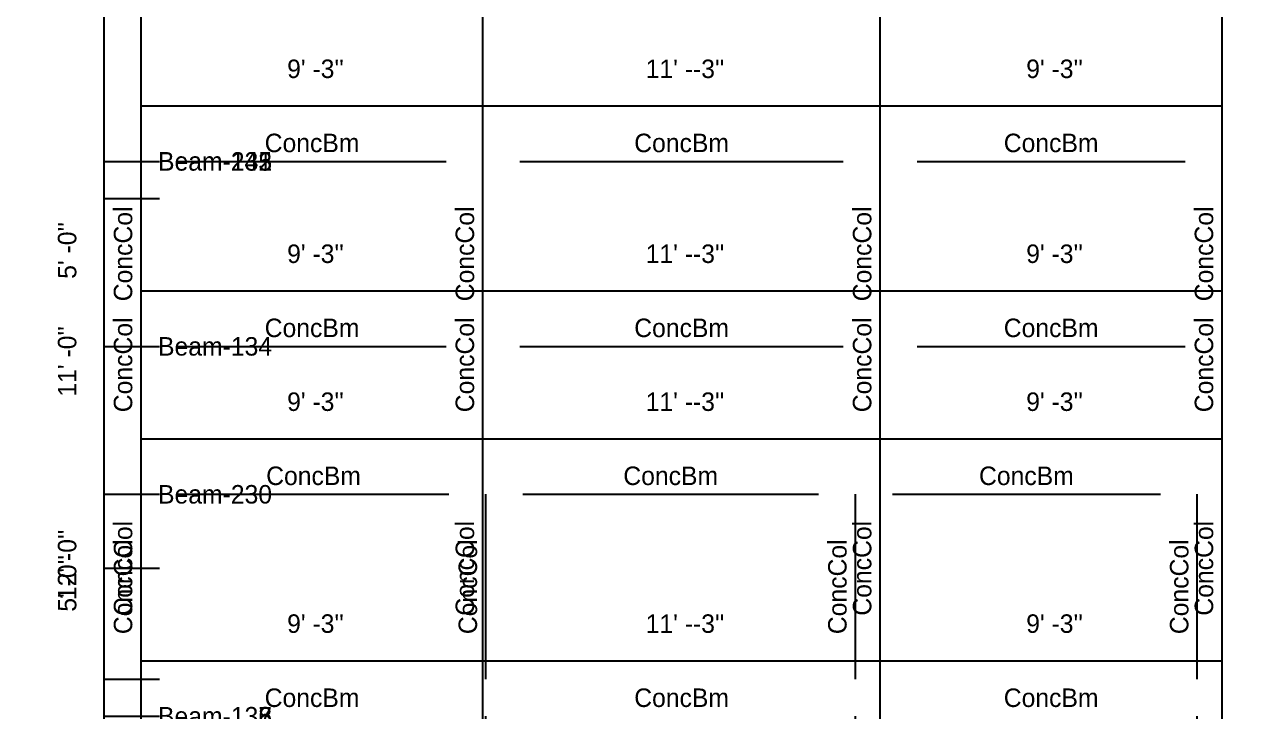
# Model space of a CAD drawing. Extents: x -38 to 2998, y -195 to 11529.
# Drawn here: x -38 to 355.8, y 4681.5 to 4904.5 of the extents above; entities that cross this region are included whole.
import ezdxf
from ezdxf.enums import TextEntityAlignment as Align

# ---------------------------------------------------------------- set-up
doc = ezdxf.new("R2010")
doc.units = 0
doc.header["$MEASUREMENT"] = 0
doc.layers.get('0').update_dxf_attribs({"linetype": 'CONTINUOUS'})
for name, color, linetype in [('CENTERLINES', 7, 'CONTINUOUS'), ('DIMENSIONS', 4, 'CONTINUOUS'), ('TEXT', 5, 'CONTINUOUS')]:
    doc.layers.add(name, color=color, linetype=linetype)
doc.dimstyles.get("Standard").update_dxf_attribs({"dimtxt": 0.18, "dimasz": 0.18, "dimexe": 0.18, "dimexo": 0.0625, "dimgap": 0.09, "dimtad": 0, "dimtih": 1, "dimtoh": 1, "dimdec": 4, "dimzin": 0, "dimtxsty": 'STANDARD', "dimcen": 0.09, "dimazin": 3, "dimtfac": 1, "dimtdec": 4, "dimtofl": 0, "dimtmove": 0, "dimatfit": 3, "dimtolj": 1, "dimtzin": 0})

# ---------------------------------------------------------------- blocks, each defined once
blk = doc.blocks.new('*D7873')
at = {"color": 1, "linetype": 'BYBLOCK'}
for points in [[(-8.29, 4796.29), (-7.23, 4795.23), (-16.77, 4804.77), (-15.71, 4803.71)], [(-8.29, 4652.29), (-7.23, 4651.23), (-16.77, 4660.77), (-15.71, 4659.71)]]:
    blk.add_solid(points, dxfattribs=at)
at = {"layer": 'DIMENSIONS', "color": 9, "linetype": 'BYBLOCK'}
for p, q in [((-12, 4800), (6, 4800)), ((-12, 4656), (6, 4656))]:
    blk.add_line(p, q, dxfattribs=at)
at = {"layer": 'DIMENSIONS', "color": 0, "linetype": 'BYBLOCK'}
blk.add_line((-12, 4656), (-12, 4800), dxfattribs=at)
at = {"layer": 'DIMENSIONS', "color": 0, "linetype": 'BYBLOCK', "insert": (-24, 4728), "char_height": 6, "attachment_point": 5, "rotation": 90}
blk.add_mtext("\\A1; 12' -0''", dxfattribs=at)
blk = doc.blocks.new('*D7874')
at = {"color": 1, "linetype": 'BYBLOCK'}
for points in [[(4.77, 4822.77), (3.71, 4821.71), (-3.71, 4814.29), (-4.77, 4813.23)], [(115.77, 4822.77), (114.71, 4821.71), (107.29, 4814.29), (106.23, 4813.23)]]:
    blk.add_solid(points, dxfattribs=at)
at = {"layer": 'DIMENSIONS', "color": 9, "linetype": 'BYBLOCK'}
for p, q in [((0, 4818), (0, 4836)), ((111, 4818), (111, 4836))]:
    blk.add_line(p, q, dxfattribs=at)
at = {"layer": 'DIMENSIONS', "color": 0, "linetype": 'BYBLOCK'}
blk.add_line((0, 4818), (111, 4818), dxfattribs=at)
at = {"layer": 'DIMENSIONS', "color": 0, "linetype": 'BYBLOCK', "insert": (55.5, 4830), "char_height": 6, "attachment_point": 5}
blk.add_mtext("\\A1; 9' -3''", dxfattribs=at)
blk = doc.blocks.new('*D7875')
at = {"color": 1, "linetype": 'BYBLOCK'}
for points in [[(115.77, 4822.77), (114.71, 4821.71), (107.29, 4814.29), (106.23, 4813.23)], [(244.77, 4822.77), (243.71, 4821.71), (236.29, 4814.29), (235.23, 4813.23)]]:
    blk.add_solid(points, dxfattribs=at)
at = {"layer": 'DIMENSIONS', "color": 9, "linetype": 'BYBLOCK'}
for p, q in [((111, 4818), (111, 4836)), ((240, 4818), (240, 4836))]:
    blk.add_line(p, q, dxfattribs=at)
at = {"layer": 'DIMENSIONS', "color": 0, "linetype": 'BYBLOCK'}
blk.add_line((111, 4818), (240, 4818), dxfattribs=at)
at = {"layer": 'DIMENSIONS', "color": 0, "linetype": 'BYBLOCK', "insert": (175.5, 4830), "char_height": 6, "attachment_point": 5}
blk.add_mtext("\\A1; 11' --3''", dxfattribs=at)
blk = doc.blocks.new('*D7876')
at = {"color": 1, "linetype": 'BYBLOCK'}
for points in [[(244.77, 4822.77), (243.71, 4821.71), (236.29, 4814.29), (235.23, 4813.23)], [(355.77, 4822.77), (354.71, 4821.71), (347.29, 4814.29), (346.23, 4813.23)]]:
    blk.add_solid(points, dxfattribs=at)
at = {"layer": 'DIMENSIONS', "color": 9, "linetype": 'BYBLOCK'}
for p, q in [((240, 4818), (240, 4836)), ((351, 4818), (351, 4836))]:
    blk.add_line(p, q, dxfattribs=at)
at = {"layer": 'DIMENSIONS', "color": 0, "linetype": 'BYBLOCK'}
blk.add_line((240, 4818), (351, 4818), dxfattribs=at)
at = {"layer": 'DIMENSIONS', "color": 0, "linetype": 'BYBLOCK', "insert": (295.5, 4830), "char_height": 6, "attachment_point": 5}
blk.add_mtext("\\A1; 9' -3''", dxfattribs=at)
blk = doc.blocks.new('*D7877')
at = {"color": 1, "linetype": 'BYBLOCK'}
for points in [[(-8.29, 4988.29), (-7.23, 4987.23), (-16.77, 4996.77), (-15.71, 4995.71)], [(-8.29, 4844.29), (-7.23, 4843.23), (-16.77, 4852.77), (-15.71, 4851.71)]]:
    blk.add_solid(points, dxfattribs=at)
at = {"layer": 'DIMENSIONS', "color": 9, "linetype": 'BYBLOCK'}
for p, q in [((-12, 4992), (6, 4992)), ((-12, 4848), (6, 4848))]:
    blk.add_line(p, q, dxfattribs=at)
at = {"layer": 'DIMENSIONS', "color": 0, "linetype": 'BYBLOCK'}
blk.add_line((-12, 4848), (-12, 4992), dxfattribs=at)
at = {"layer": 'DIMENSIONS', "color": 0, "linetype": 'BYBLOCK', "insert": (-24, 4920), "char_height": 6, "attachment_point": 5, "rotation": 90}
blk.add_mtext("\\A1; 12' -0''", dxfattribs=at)
blk = doc.blocks.new('*D8347')
at = {"color": 1, "linetype": 'BYBLOCK'}
for points in [[(-8.29, 4676.29), (-7.23, 4675.23), (-16.77, 4684.77), (-15.71, 4683.71)], [(-8.29, 4544.29), (-7.23, 4543.23), (-16.77, 4552.77), (-15.71, 4551.71)]]:
    blk.add_solid(points, dxfattribs=at)
at = {"layer": 'DIMENSIONS', "color": 9, "linetype": 'BYBLOCK'}
for p, q in [((-12, 4680), (6, 4680)), ((-12, 4548), (6, 4548))]:
    blk.add_line(p, q, dxfattribs=at)
at = {"layer": 'DIMENSIONS', "color": 0, "linetype": 'BYBLOCK'}
blk.add_line((-12, 4548), (-12, 4680), dxfattribs=at)
at = {"layer": 'DIMENSIONS', "color": 0, "linetype": 'BYBLOCK', "insert": (-24, 4614), "char_height": 6, "attachment_point": 5, "rotation": 90}
blk.add_mtext("\\A1; 11' -0''", dxfattribs=at)
blk = doc.blocks.new('*D8348')
at = {"color": 1, "linetype": 'BYBLOCK'}
for points in [[(4.77, 4702.77), (3.71, 4701.71), (-3.71, 4694.29), (-4.77, 4693.23)], [(115.77, 4702.77), (114.71, 4701.71), (107.29, 4694.29), (106.23, 4693.23)]]:
    blk.add_solid(points, dxfattribs=at)
at = {"layer": 'DIMENSIONS', "color": 9, "linetype": 'BYBLOCK'}
for p, q in [((0, 4698), (0, 4716)), ((111, 4698), (111, 4716))]:
    blk.add_line(p, q, dxfattribs=at)
at = {"layer": 'DIMENSIONS', "color": 0, "linetype": 'BYBLOCK'}
blk.add_line((0, 4698), (111, 4698), dxfattribs=at)
at = {"layer": 'DIMENSIONS', "color": 0, "linetype": 'BYBLOCK', "insert": (55.5, 4710), "char_height": 6, "attachment_point": 5}
blk.add_mtext("\\A1; 9' -3''", dxfattribs=at)
blk = doc.blocks.new('*D8349')
at = {"color": 1, "linetype": 'BYBLOCK'}
for points in [[(115.77, 4702.77), (114.71, 4701.71), (107.29, 4694.29), (106.23, 4693.23)], [(244.77, 4702.77), (243.71, 4701.71), (236.29, 4694.29), (235.23, 4693.23)]]:
    blk.add_solid(points, dxfattribs=at)
at = {"layer": 'DIMENSIONS', "color": 9, "linetype": 'BYBLOCK'}
for p, q in [((111, 4698), (111, 4716)), ((240, 4698), (240, 4716))]:
    blk.add_line(p, q, dxfattribs=at)
at = {"layer": 'DIMENSIONS', "color": 0, "linetype": 'BYBLOCK'}
blk.add_line((111, 4698), (240, 4698), dxfattribs=at)
at = {"layer": 'DIMENSIONS', "color": 0, "linetype": 'BYBLOCK', "insert": (175.5, 4710), "char_height": 6, "attachment_point": 5}
blk.add_mtext("\\A1; 11' --3''", dxfattribs=at)
blk = doc.blocks.new('*D8350')
at = {"color": 1, "linetype": 'BYBLOCK'}
for points in [[(244.77, 4702.77), (243.71, 4701.71), (236.29, 4694.29), (235.23, 4693.23)], [(355.77, 4702.77), (354.71, 4701.71), (347.29, 4694.29), (346.23, 4693.23)]]:
    blk.add_solid(points, dxfattribs=at)
at = {"layer": 'DIMENSIONS', "color": 9, "linetype": 'BYBLOCK'}
for p, q in [((240, 4698), (240, 4716)), ((351, 4698), (351, 4716))]:
    blk.add_line(p, q, dxfattribs=at)
at = {"layer": 'DIMENSIONS', "color": 0, "linetype": 'BYBLOCK'}
blk.add_line((240, 4698), (351, 4698), dxfattribs=at)
at = {"layer": 'DIMENSIONS', "color": 0, "linetype": 'BYBLOCK', "insert": (295.5, 4710), "char_height": 6, "attachment_point": 5}
blk.add_mtext("\\A1; 9' -3''", dxfattribs=at)
blk = doc.blocks.new('*D8351')
at = {"color": 1, "linetype": 'BYBLOCK'}
for points in [[(-8.29, 4856.29), (-7.23, 4855.23), (-16.77, 4864.77), (-15.71, 4863.71)], [(-8.29, 4724.29), (-7.23, 4723.23), (-16.77, 4732.77), (-15.71, 4731.71)]]:
    blk.add_solid(points, dxfattribs=at)
at = {"layer": 'DIMENSIONS', "color": 9, "linetype": 'BYBLOCK'}
for p, q in [((-12, 4860), (6, 4860)), ((-12, 4728), (6, 4728))]:
    blk.add_line(p, q, dxfattribs=at)
at = {"layer": 'DIMENSIONS', "color": 0, "linetype": 'BYBLOCK'}
blk.add_line((-12, 4728), (-12, 4860), dxfattribs=at)
at = {"layer": 'DIMENSIONS', "color": 0, "linetype": 'BYBLOCK', "insert": (-24, 4794), "char_height": 6, "attachment_point": 5, "rotation": 90}
blk.add_mtext("\\A1; 11' -0''", dxfattribs=at)
blk = doc.blocks.new('*D8352')
at = {"color": 1, "linetype": 'BYBLOCK'}
for points in [[(4.77, 4882.77), (3.71, 4881.71), (-3.71, 4874.29), (-4.77, 4873.23)], [(115.77, 4882.77), (114.71, 4881.71), (107.29, 4874.29), (106.23, 4873.23)]]:
    blk.add_solid(points, dxfattribs=at)
at = {"layer": 'DIMENSIONS', "color": 9, "linetype": 'BYBLOCK'}
for p, q in [((0, 4878), (0, 4896)), ((111, 4878), (111, 4896))]:
    blk.add_line(p, q, dxfattribs=at)
at = {"layer": 'DIMENSIONS', "color": 0, "linetype": 'BYBLOCK'}
blk.add_line((0, 4878), (111, 4878), dxfattribs=at)
at = {"layer": 'DIMENSIONS', "color": 0, "linetype": 'BYBLOCK', "insert": (55.5, 4890), "char_height": 6, "attachment_point": 5}
blk.add_mtext("\\A1; 9' -3''", dxfattribs=at)
blk = doc.blocks.new('*D8353')
at = {"color": 1, "linetype": 'BYBLOCK'}
for points in [[(115.77, 4882.77), (114.71, 4881.71), (107.29, 4874.29), (106.23, 4873.23)], [(244.77, 4882.77), (243.71, 4881.71), (236.29, 4874.29), (235.23, 4873.23)]]:
    blk.add_solid(points, dxfattribs=at)
at = {"layer": 'DIMENSIONS', "color": 9, "linetype": 'BYBLOCK'}
for p, q in [((111, 4878), (111, 4896)), ((240, 4878), (240, 4896))]:
    blk.add_line(p, q, dxfattribs=at)
at = {"layer": 'DIMENSIONS', "color": 0, "linetype": 'BYBLOCK'}
blk.add_line((111, 4878), (240, 4878), dxfattribs=at)
at = {"layer": 'DIMENSIONS', "color": 0, "linetype": 'BYBLOCK', "insert": (175.5, 4890), "char_height": 6, "attachment_point": 5}
blk.add_mtext("\\A1; 11' --3''", dxfattribs=at)
blk = doc.blocks.new('*D8354')
at = {"color": 1, "linetype": 'BYBLOCK'}
for points in [[(244.77, 4882.77), (243.71, 4881.71), (236.29, 4874.29), (235.23, 4873.23)], [(355.77, 4882.77), (354.71, 4881.71), (347.29, 4874.29), (346.23, 4873.23)]]:
    blk.add_solid(points, dxfattribs=at)
at = {"layer": 'DIMENSIONS', "color": 9, "linetype": 'BYBLOCK'}
for p, q in [((240, 4878), (240, 4896)), ((351, 4878), (351, 4896))]:
    blk.add_line(p, q, dxfattribs=at)
at = {"layer": 'DIMENSIONS', "color": 0, "linetype": 'BYBLOCK'}
blk.add_line((240, 4878), (351, 4878), dxfattribs=at)
at = {"layer": 'DIMENSIONS', "color": 0, "linetype": 'BYBLOCK', "insert": (295.5, 4890), "char_height": 6, "attachment_point": 5}
blk.add_mtext("\\A1; 9' -3''", dxfattribs=at)
blk = doc.blocks.new('*D8355')
at = {"color": 1, "linetype": 'BYBLOCK'}
for points in [[(-8.29, 5036.29), (-7.23, 5035.23), (-16.77, 5044.77), (-15.71, 5043.71)], [(-8.29, 4904.29), (-7.23, 4903.23), (-16.77, 4912.77), (-15.71, 4911.71)]]:
    blk.add_solid(points, dxfattribs=at)
at = {"layer": 'DIMENSIONS', "color": 9, "linetype": 'BYBLOCK'}
for p, q in [((-12, 5040), (6, 5040)), ((-12, 4908), (6, 4908))]:
    blk.add_line(p, q, dxfattribs=at)
at = {"layer": 'DIMENSIONS', "color": 0, "linetype": 'BYBLOCK'}
blk.add_line((-12, 4908), (-12, 5040), dxfattribs=at)
at = {"layer": 'DIMENSIONS', "color": 0, "linetype": 'BYBLOCK', "insert": (-24, 4974), "char_height": 6, "attachment_point": 5, "rotation": 90}
blk.add_mtext("\\A1; 11' -0''", dxfattribs=at)
blk = doc.blocks.new('*D8817')
at = {"color": 1, "linetype": 'BYBLOCK'}
for points in [[(-8.29, 4676.29), (-7.23, 4675.23), (-16.77, 4684.77), (-15.71, 4683.71)], [(-8.29, 4544.29), (-7.23, 4543.23), (-16.77, 4552.77), (-15.71, 4551.71)]]:
    blk.add_solid(points, dxfattribs=at)
at = {"layer": 'DIMENSIONS', "color": 9, "linetype": 'BYBLOCK'}
for p, q in [((-12, 4680), (6, 4680)), ((-12, 4548), (6, 4548))]:
    blk.add_line(p, q, dxfattribs=at)
at = {"layer": 'DIMENSIONS', "color": 0, "linetype": 'BYBLOCK'}
blk.add_line((-12, 4548), (-12, 4680), dxfattribs=at)
at = {"layer": 'DIMENSIONS', "color": 0, "linetype": 'BYBLOCK', "insert": (-24, 4614), "char_height": 6, "attachment_point": 5, "rotation": 90}
blk.add_mtext("\\A1; 11' -0''", dxfattribs=at)
blk = doc.blocks.new('*D8818')
at = {"color": 1, "linetype": 'BYBLOCK'}
for points in [[(4.77, 4702.77), (3.71, 4701.71), (-3.71, 4694.29), (-4.77, 4693.23)], [(115.77, 4702.77), (114.71, 4701.71), (107.29, 4694.29), (106.23, 4693.23)]]:
    blk.add_solid(points, dxfattribs=at)
at = {"layer": 'DIMENSIONS', "color": 9, "linetype": 'BYBLOCK'}
for p, q in [((0, 4698), (0, 4716)), ((111, 4698), (111, 4716))]:
    blk.add_line(p, q, dxfattribs=at)
at = {"layer": 'DIMENSIONS', "color": 0, "linetype": 'BYBLOCK'}
blk.add_line((0, 4698), (111, 4698), dxfattribs=at)
at = {"layer": 'DIMENSIONS', "color": 0, "linetype": 'BYBLOCK', "insert": (55.5, 4710), "char_height": 6, "attachment_point": 5}
blk.add_mtext("\\A1; 9' -3''", dxfattribs=at)
blk = doc.blocks.new('*D8819')
at = {"color": 1, "linetype": 'BYBLOCK'}
for points in [[(115.77, 4702.77), (114.71, 4701.71), (107.29, 4694.29), (106.23, 4693.23)], [(244.77, 4702.77), (243.71, 4701.71), (236.29, 4694.29), (235.23, 4693.23)]]:
    blk.add_solid(points, dxfattribs=at)
at = {"layer": 'DIMENSIONS', "color": 9, "linetype": 'BYBLOCK'}
for p, q in [((111, 4698), (111, 4716)), ((240, 4698), (240, 4716))]:
    blk.add_line(p, q, dxfattribs=at)
at = {"layer": 'DIMENSIONS', "color": 0, "linetype": 'BYBLOCK'}
blk.add_line((111, 4698), (240, 4698), dxfattribs=at)
at = {"layer": 'DIMENSIONS', "color": 0, "linetype": 'BYBLOCK', "insert": (175.5, 4710), "char_height": 6, "attachment_point": 5}
blk.add_mtext("\\A1; 11' --3''", dxfattribs=at)
blk = doc.blocks.new('*D8820')
at = {"color": 1, "linetype": 'BYBLOCK'}
for points in [[(244.77, 4702.77), (243.71, 4701.71), (236.29, 4694.29), (235.23, 4693.23)], [(355.77, 4702.77), (354.71, 4701.71), (347.29, 4694.29), (346.23, 4693.23)]]:
    blk.add_solid(points, dxfattribs=at)
at = {"layer": 'DIMENSIONS', "color": 9, "linetype": 'BYBLOCK'}
for p, q in [((240, 4698), (240, 4716)), ((351, 4698), (351, 4716))]:
    blk.add_line(p, q, dxfattribs=at)
at = {"layer": 'DIMENSIONS', "color": 0, "linetype": 'BYBLOCK'}
blk.add_line((240, 4698), (351, 4698), dxfattribs=at)
at = {"layer": 'DIMENSIONS', "color": 0, "linetype": 'BYBLOCK', "insert": (295.5, 4710), "char_height": 6, "attachment_point": 5}
blk.add_mtext("\\A1; 9' -3''", dxfattribs=at)
blk = doc.blocks.new('*D8821')
at = {"color": 1, "linetype": 'BYBLOCK'}
for points in [[(-8.29, 4856.29), (-7.23, 4855.23), (-16.77, 4864.77), (-15.71, 4863.71)], [(-8.29, 4724.29), (-7.23, 4723.23), (-16.77, 4732.77), (-15.71, 4731.71)]]:
    blk.add_solid(points, dxfattribs=at)
at = {"layer": 'DIMENSIONS', "color": 9, "linetype": 'BYBLOCK'}
for p, q in [((-12, 4860), (6, 4860)), ((-12, 4728), (6, 4728))]:
    blk.add_line(p, q, dxfattribs=at)
at = {"layer": 'DIMENSIONS', "color": 0, "linetype": 'BYBLOCK'}
blk.add_line((-12, 4728), (-12, 4860), dxfattribs=at)
at = {"layer": 'DIMENSIONS', "color": 0, "linetype": 'BYBLOCK', "insert": (-24, 4794), "char_height": 6, "attachment_point": 5, "rotation": 90}
blk.add_mtext("\\A1; 11' -0''", dxfattribs=at)
blk = doc.blocks.new('*D8822')
at = {"color": 1, "linetype": 'BYBLOCK'}
for points in [[(4.77, 4882.77), (3.71, 4881.71), (-3.71, 4874.29), (-4.77, 4873.23)], [(115.77, 4882.77), (114.71, 4881.71), (107.29, 4874.29), (106.23, 4873.23)]]:
    blk.add_solid(points, dxfattribs=at)
at = {"layer": 'DIMENSIONS', "color": 9, "linetype": 'BYBLOCK'}
for p, q in [((0, 4878), (0, 4896)), ((111, 4878), (111, 4896))]:
    blk.add_line(p, q, dxfattribs=at)
at = {"layer": 'DIMENSIONS', "color": 0, "linetype": 'BYBLOCK'}
blk.add_line((0, 4878), (111, 4878), dxfattribs=at)
at = {"layer": 'DIMENSIONS', "color": 0, "linetype": 'BYBLOCK', "insert": (55.5, 4890), "char_height": 6, "attachment_point": 5}
blk.add_mtext("\\A1; 9' -3''", dxfattribs=at)
blk = doc.blocks.new('*D8823')
at = {"color": 1, "linetype": 'BYBLOCK'}
for points in [[(115.77, 4882.77), (114.71, 4881.71), (107.29, 4874.29), (106.23, 4873.23)], [(244.77, 4882.77), (243.71, 4881.71), (236.29, 4874.29), (235.23, 4873.23)]]:
    blk.add_solid(points, dxfattribs=at)
at = {"layer": 'DIMENSIONS', "color": 9, "linetype": 'BYBLOCK'}
for p, q in [((111, 4878), (111, 4896)), ((240, 4878), (240, 4896))]:
    blk.add_line(p, q, dxfattribs=at)
at = {"layer": 'DIMENSIONS', "color": 0, "linetype": 'BYBLOCK'}
blk.add_line((111, 4878), (240, 4878), dxfattribs=at)
at = {"layer": 'DIMENSIONS', "color": 0, "linetype": 'BYBLOCK', "insert": (175.5, 4890), "char_height": 6, "attachment_point": 5}
blk.add_mtext("\\A1; 11' --3''", dxfattribs=at)
blk = doc.blocks.new('*D8824')
at = {"color": 1, "linetype": 'BYBLOCK'}
for points in [[(244.77, 4882.77), (243.71, 4881.71), (236.29, 4874.29), (235.23, 4873.23)], [(355.77, 4882.77), (354.71, 4881.71), (347.29, 4874.29), (346.23, 4873.23)]]:
    blk.add_solid(points, dxfattribs=at)
at = {"layer": 'DIMENSIONS', "color": 9, "linetype": 'BYBLOCK'}
for p, q in [((240, 4878), (240, 4896)), ((351, 4878), (351, 4896))]:
    blk.add_line(p, q, dxfattribs=at)
at = {"layer": 'DIMENSIONS', "color": 0, "linetype": 'BYBLOCK'}
blk.add_line((240, 4878), (351, 4878), dxfattribs=at)
at = {"layer": 'DIMENSIONS', "color": 0, "linetype": 'BYBLOCK', "insert": (295.5, 4890), "char_height": 6, "attachment_point": 5}
blk.add_mtext("\\A1; 9' -3''", dxfattribs=at)
blk = doc.blocks.new('*D8825')
at = {"color": 1, "linetype": 'BYBLOCK'}
for points in [[(-8.29, 5036.29), (-7.23, 5035.23), (-16.77, 5044.77), (-15.71, 5043.71)], [(-8.29, 4904.29), (-7.23, 4903.23), (-16.77, 4912.77), (-15.71, 4911.71)]]:
    blk.add_solid(points, dxfattribs=at)
at = {"layer": 'DIMENSIONS', "color": 9, "linetype": 'BYBLOCK'}
for p, q in [((-12, 5040), (6, 5040)), ((-12, 4908), (6, 4908))]:
    blk.add_line(p, q, dxfattribs=at)
at = {"layer": 'DIMENSIONS', "color": 0, "linetype": 'BYBLOCK'}
blk.add_line((-12, 4908), (-12, 5040), dxfattribs=at)
at = {"layer": 'DIMENSIONS', "color": 0, "linetype": 'BYBLOCK', "insert": (-24, 4974), "char_height": 6, "attachment_point": 5, "rotation": 90}
blk.add_mtext("\\A1; 11' -0''", dxfattribs=at)
blk = doc.blocks.new('*D9287')
at = {"color": 1, "linetype": 'BYBLOCK'}
for points in [[(-8.29, 4676.29), (-7.23, 4675.23), (-16.77, 4684.77), (-15.71, 4683.71)], [(-8.29, 4544.29), (-7.23, 4543.23), (-16.77, 4552.77), (-15.71, 4551.71)]]:
    blk.add_solid(points, dxfattribs=at)
at = {"layer": 'DIMENSIONS', "color": 9, "linetype": 'BYBLOCK'}
for p, q in [((-12, 4680), (6, 4680)), ((-12, 4548), (6, 4548))]:
    blk.add_line(p, q, dxfattribs=at)
at = {"layer": 'DIMENSIONS', "color": 0, "linetype": 'BYBLOCK'}
blk.add_line((-12, 4548), (-12, 4680), dxfattribs=at)
at = {"layer": 'DIMENSIONS', "color": 0, "linetype": 'BYBLOCK', "insert": (-24, 4614), "char_height": 6, "attachment_point": 5, "rotation": 90}
blk.add_mtext("\\A1; 11' -0''", dxfattribs=at)
blk = doc.blocks.new('*D9288')
at = {"color": 1, "linetype": 'BYBLOCK'}
for points in [[(4.77, 4702.77), (3.71, 4701.71), (-3.71, 4694.29), (-4.77, 4693.23)], [(115.77, 4702.77), (114.71, 4701.71), (107.29, 4694.29), (106.23, 4693.23)]]:
    blk.add_solid(points, dxfattribs=at)
at = {"layer": 'DIMENSIONS', "color": 9, "linetype": 'BYBLOCK'}
for p, q in [((0, 4698), (0, 4716)), ((111, 4698), (111, 4716))]:
    blk.add_line(p, q, dxfattribs=at)
at = {"layer": 'DIMENSIONS', "color": 0, "linetype": 'BYBLOCK'}
blk.add_line((0, 4698), (111, 4698), dxfattribs=at)
at = {"layer": 'DIMENSIONS', "color": 0, "linetype": 'BYBLOCK', "insert": (55.5, 4710), "char_height": 6, "attachment_point": 5}
blk.add_mtext("\\A1; 9' -3''", dxfattribs=at)
blk = doc.blocks.new('*D9289')
at = {"color": 1, "linetype": 'BYBLOCK'}
for points in [[(115.77, 4702.77), (114.71, 4701.71), (107.29, 4694.29), (106.23, 4693.23)], [(244.77, 4702.77), (243.71, 4701.71), (236.29, 4694.29), (235.23, 4693.23)]]:
    blk.add_solid(points, dxfattribs=at)
at = {"layer": 'DIMENSIONS', "color": 9, "linetype": 'BYBLOCK'}
for p, q in [((111, 4698), (111, 4716)), ((240, 4698), (240, 4716))]:
    blk.add_line(p, q, dxfattribs=at)
at = {"layer": 'DIMENSIONS', "color": 0, "linetype": 'BYBLOCK'}
blk.add_line((111, 4698), (240, 4698), dxfattribs=at)
at = {"layer": 'DIMENSIONS', "color": 0, "linetype": 'BYBLOCK', "insert": (175.5, 4710), "char_height": 6, "attachment_point": 5}
blk.add_mtext("\\A1; 11' --3''", dxfattribs=at)
blk = doc.blocks.new('*D9290')
at = {"color": 1, "linetype": 'BYBLOCK'}
for points in [[(244.77, 4702.77), (243.71, 4701.71), (236.29, 4694.29), (235.23, 4693.23)], [(355.77, 4702.77), (354.71, 4701.71), (347.29, 4694.29), (346.23, 4693.23)]]:
    blk.add_solid(points, dxfattribs=at)
at = {"layer": 'DIMENSIONS', "color": 9, "linetype": 'BYBLOCK'}
for p, q in [((240, 4698), (240, 4716)), ((351, 4698), (351, 4716))]:
    blk.add_line(p, q, dxfattribs=at)
at = {"layer": 'DIMENSIONS', "color": 0, "linetype": 'BYBLOCK'}
blk.add_line((240, 4698), (351, 4698), dxfattribs=at)
at = {"layer": 'DIMENSIONS', "color": 0, "linetype": 'BYBLOCK', "insert": (295.5, 4710), "char_height": 6, "attachment_point": 5}
blk.add_mtext("\\A1; 9' -3''", dxfattribs=at)
blk = doc.blocks.new('*D9291')
at = {"color": 1, "linetype": 'BYBLOCK'}
for points in [[(-8.29, 4856.29), (-7.23, 4855.23), (-16.77, 4864.77), (-15.71, 4863.71)], [(-8.29, 4724.29), (-7.23, 4723.23), (-16.77, 4732.77), (-15.71, 4731.71)]]:
    blk.add_solid(points, dxfattribs=at)
at = {"layer": 'DIMENSIONS', "color": 9, "linetype": 'BYBLOCK'}
for p, q in [((-12, 4860), (6, 4860)), ((-12, 4728), (6, 4728))]:
    blk.add_line(p, q, dxfattribs=at)
at = {"layer": 'DIMENSIONS', "color": 0, "linetype": 'BYBLOCK'}
blk.add_line((-12, 4728), (-12, 4860), dxfattribs=at)
at = {"layer": 'DIMENSIONS', "color": 0, "linetype": 'BYBLOCK', "insert": (-24, 4794), "char_height": 6, "attachment_point": 5, "rotation": 90}
blk.add_mtext("\\A1; 11' -0''", dxfattribs=at)
blk = doc.blocks.new('*D9292')
at = {"color": 1, "linetype": 'BYBLOCK'}
for points in [[(4.77, 4882.77), (3.71, 4881.71), (-3.71, 4874.29), (-4.77, 4873.23)], [(115.77, 4882.77), (114.71, 4881.71), (107.29, 4874.29), (106.23, 4873.23)]]:
    blk.add_solid(points, dxfattribs=at)
at = {"layer": 'DIMENSIONS', "color": 9, "linetype": 'BYBLOCK'}
for p, q in [((0, 4878), (0, 4896)), ((111, 4878), (111, 4896))]:
    blk.add_line(p, q, dxfattribs=at)
at = {"layer": 'DIMENSIONS', "color": 0, "linetype": 'BYBLOCK'}
blk.add_line((0, 4878), (111, 4878), dxfattribs=at)
at = {"layer": 'DIMENSIONS', "color": 0, "linetype": 'BYBLOCK', "insert": (55.5, 4890), "char_height": 6, "attachment_point": 5}
blk.add_mtext("\\A1; 9' -3''", dxfattribs=at)
blk = doc.blocks.new('*D9293')
at = {"color": 1, "linetype": 'BYBLOCK'}
for points in [[(115.77, 4882.77), (114.71, 4881.71), (107.29, 4874.29), (106.23, 4873.23)], [(244.77, 4882.77), (243.71, 4881.71), (236.29, 4874.29), (235.23, 4873.23)]]:
    blk.add_solid(points, dxfattribs=at)
at = {"layer": 'DIMENSIONS', "color": 9, "linetype": 'BYBLOCK'}
for p, q in [((111, 4878), (111, 4896)), ((240, 4878), (240, 4896))]:
    blk.add_line(p, q, dxfattribs=at)
at = {"layer": 'DIMENSIONS', "color": 0, "linetype": 'BYBLOCK'}
blk.add_line((111, 4878), (240, 4878), dxfattribs=at)
at = {"layer": 'DIMENSIONS', "color": 0, "linetype": 'BYBLOCK', "insert": (175.5, 4890), "char_height": 6, "attachment_point": 5}
blk.add_mtext("\\A1; 11' --3''", dxfattribs=at)
blk = doc.blocks.new('*D9294')
at = {"color": 1, "linetype": 'BYBLOCK'}
for points in [[(244.77, 4882.77), (243.71, 4881.71), (236.29, 4874.29), (235.23, 4873.23)], [(355.77, 4882.77), (354.71, 4881.71), (347.29, 4874.29), (346.23, 4873.23)]]:
    blk.add_solid(points, dxfattribs=at)
at = {"layer": 'DIMENSIONS', "color": 9, "linetype": 'BYBLOCK'}
for p, q in [((240, 4878), (240, 4896)), ((351, 4878), (351, 4896))]:
    blk.add_line(p, q, dxfattribs=at)
at = {"layer": 'DIMENSIONS', "color": 0, "linetype": 'BYBLOCK'}
blk.add_line((240, 4878), (351, 4878), dxfattribs=at)
at = {"layer": 'DIMENSIONS', "color": 0, "linetype": 'BYBLOCK', "insert": (295.5, 4890), "char_height": 6, "attachment_point": 5}
blk.add_mtext("\\A1; 9' -3''", dxfattribs=at)
blk = doc.blocks.new('*D9295')
at = {"color": 1, "linetype": 'BYBLOCK'}
for points in [[(-8.29, 5036.29), (-7.23, 5035.23), (-16.77, 5044.77), (-15.71, 5043.71)], [(-8.29, 4904.29), (-7.23, 4903.23), (-16.77, 4912.77), (-15.71, 4911.71)]]:
    blk.add_solid(points, dxfattribs=at)
at = {"layer": 'DIMENSIONS', "color": 9, "linetype": 'BYBLOCK'}
for p, q in [((-12, 5040), (6, 5040)), ((-12, 4908), (6, 4908))]:
    blk.add_line(p, q, dxfattribs=at)
at = {"layer": 'DIMENSIONS', "color": 0, "linetype": 'BYBLOCK'}
blk.add_line((-12, 4908), (-12, 5040), dxfattribs=at)
at = {"layer": 'DIMENSIONS', "color": 0, "linetype": 'BYBLOCK', "insert": (-24, 4974), "char_height": 6, "attachment_point": 5, "rotation": 90}
blk.add_mtext("\\A1; 11' -0''", dxfattribs=at)
blk = doc.blocks.new('*D9850')
at = {"color": 1, "linetype": 'BYBLOCK'}
for points in [[(4.77, 4666.77), (3.71, 4665.71), (-3.71, 4658.29), (-4.77, 4657.23)], [(116.73, 4666.77), (115.67, 4665.71), (108.25, 4658.29), (107.19, 4657.23)]]:
    blk.add_solid(points, dxfattribs=at)
at = {"layer": 'DIMENSIONS', "color": 9, "linetype": 'BYBLOCK'}
for p, q in [((0, 4662), (0, 4680)), ((111.96, 4662), (111.96, 4680))]:
    blk.add_line(p, q, dxfattribs=at)
at = {"layer": 'DIMENSIONS', "color": 0, "linetype": 'BYBLOCK'}
blk.add_line((0, 4662), (111.96, 4662), dxfattribs=at)
at = {"layer": 'DIMENSIONS', "color": 0, "linetype": 'BYBLOCK', "insert": (55.98, 4674), "char_height": 6, "attachment_point": 5}
blk.add_mtext("\\A1; 9' -4''", dxfattribs=at)
blk = doc.blocks.new('*D9851')
at = {"color": 1, "linetype": 'BYBLOCK'}
for points in [[(116.73, 4666.77), (115.67, 4665.71), (108.25, 4658.29), (107.19, 4657.23)], [(236.73, 4666.77), (235.67, 4665.71), (228.25, 4658.29), (227.19, 4657.23)]]:
    blk.add_solid(points, dxfattribs=at)
at = {"layer": 'DIMENSIONS', "color": 9, "linetype": 'BYBLOCK'}
for p, q in [((111.96, 4662), (111.96, 4680)), ((231.96, 4662), (231.96, 4680))]:
    blk.add_line(p, q, dxfattribs=at)
at = {"layer": 'DIMENSIONS', "color": 0, "linetype": 'BYBLOCK'}
blk.add_line((111.96, 4662), (231.96, 4662), dxfattribs=at)
at = {"layer": 'DIMENSIONS', "color": 0, "linetype": 'BYBLOCK', "insert": (171.96, 4674), "char_height": 6, "attachment_point": 5}
blk.add_mtext("\\A1; 10' -0''", dxfattribs=at)
blk = doc.blocks.new('*D9852')
at = {"color": 1, "linetype": 'BYBLOCK'}
for points in [[(236.73, 4666.77), (235.67, 4665.71), (228.25, 4658.29), (227.19, 4657.23)], [(347.73, 4666.77), (346.67, 4665.71), (339.25, 4658.29), (338.19, 4657.23)]]:
    blk.add_solid(points, dxfattribs=at)
at = {"layer": 'DIMENSIONS', "color": 9, "linetype": 'BYBLOCK'}
for p, q in [((231.96, 4662), (231.96, 4680)), ((342.96, 4662), (342.96, 4680))]:
    blk.add_line(p, q, dxfattribs=at)
at = {"layer": 'DIMENSIONS', "color": 0, "linetype": 'BYBLOCK'}
blk.add_line((231.96, 4662), (342.96, 4662), dxfattribs=at)
at = {"layer": 'DIMENSIONS', "color": 0, "linetype": 'BYBLOCK', "insert": (287.46, 4674), "char_height": 6, "attachment_point": 5}
blk.add_mtext("\\A1; 9' -3''", dxfattribs=at)
blk = doc.blocks.new('*D9853')
at = {"color": 1, "linetype": 'BYBLOCK'}
for points in [[(-8.29, 4748.29), (-7.23, 4747.23), (-16.77, 4756.77), (-15.71, 4755.71)], [(-8.29, 4688.29), (-7.23, 4687.23), (-16.77, 4696.77), (-15.71, 4695.71)]]:
    blk.add_solid(points, dxfattribs=at)
at = {"layer": 'DIMENSIONS', "color": 9, "linetype": 'BYBLOCK'}
for p, q in [((-12, 4752), (6, 4752)), ((-12, 4692), (6, 4692))]:
    blk.add_line(p, q, dxfattribs=at)
at = {"layer": 'DIMENSIONS', "color": 0, "linetype": 'BYBLOCK'}
blk.add_line((-12, 4692), (-12, 4752), dxfattribs=at)
at = {"layer": 'DIMENSIONS', "color": 0, "linetype": 'BYBLOCK', "insert": (-24, 4722), "char_height": 6, "attachment_point": 5, "rotation": 90}
blk.add_mtext("\\A1; 5' -0''", dxfattribs=at)
blk = doc.blocks.new('*D9854')
at = {"color": 1, "linetype": 'BYBLOCK'}
for points in [[(4.77, 4774.77), (3.71, 4773.71), (-3.71, 4766.29), (-4.77, 4765.23)], [(115.77, 4774.77), (114.71, 4773.71), (107.29, 4766.29), (106.23, 4765.23)]]:
    blk.add_solid(points, dxfattribs=at)
at = {"layer": 'DIMENSIONS', "color": 9, "linetype": 'BYBLOCK'}
for p, q in [((0, 4770), (0, 4788)), ((111, 4770), (111, 4788))]:
    blk.add_line(p, q, dxfattribs=at)
at = {"layer": 'DIMENSIONS', "color": 0, "linetype": 'BYBLOCK'}
blk.add_line((0, 4770), (111, 4770), dxfattribs=at)
at = {"layer": 'DIMENSIONS', "color": 0, "linetype": 'BYBLOCK', "insert": (55.5, 4782), "char_height": 6, "attachment_point": 5}
blk.add_mtext("\\A1; 9' -3''", dxfattribs=at)
blk = doc.blocks.new('*D9855')
at = {"color": 1, "linetype": 'BYBLOCK'}
for points in [[(115.77, 4774.77), (114.71, 4773.71), (107.29, 4766.29), (106.23, 4765.23)], [(244.77, 4774.77), (243.71, 4773.71), (236.29, 4766.29), (235.23, 4765.23)]]:
    blk.add_solid(points, dxfattribs=at)
at = {"layer": 'DIMENSIONS', "color": 9, "linetype": 'BYBLOCK'}
for p, q in [((111, 4770), (111, 4788)), ((240, 4770), (240, 4788))]:
    blk.add_line(p, q, dxfattribs=at)
at = {"layer": 'DIMENSIONS', "color": 0, "linetype": 'BYBLOCK'}
blk.add_line((111, 4770), (240, 4770), dxfattribs=at)
at = {"layer": 'DIMENSIONS', "color": 0, "linetype": 'BYBLOCK', "insert": (175.5, 4782), "char_height": 6, "attachment_point": 5}
blk.add_mtext("\\A1; 11' --3''", dxfattribs=at)
blk = doc.blocks.new('*D9856')
at = {"color": 1, "linetype": 'BYBLOCK'}
for points in [[(244.77, 4774.77), (243.71, 4773.71), (236.29, 4766.29), (235.23, 4765.23)], [(355.77, 4774.77), (354.71, 4773.71), (347.29, 4766.29), (346.23, 4765.23)]]:
    blk.add_solid(points, dxfattribs=at)
at = {"layer": 'DIMENSIONS', "color": 9, "linetype": 'BYBLOCK'}
for p, q in [((240, 4770), (240, 4788)), ((351, 4770), (351, 4788))]:
    blk.add_line(p, q, dxfattribs=at)
at = {"layer": 'DIMENSIONS', "color": 0, "linetype": 'BYBLOCK'}
blk.add_line((240, 4770), (351, 4770), dxfattribs=at)
at = {"layer": 'DIMENSIONS', "color": 0, "linetype": 'BYBLOCK', "insert": (295.5, 4782), "char_height": 6, "attachment_point": 5}
blk.add_mtext("\\A1; 9' -3''", dxfattribs=at)
blk = doc.blocks.new('*D9857')
at = {"color": 1, "linetype": 'BYBLOCK'}
for points in [[(-8.29, 4856.29), (-7.23, 4855.23), (-16.77, 4864.77), (-15.71, 4863.71)], [(-8.29, 4796.29), (-7.23, 4795.23), (-16.77, 4804.77), (-15.71, 4803.71)]]:
    blk.add_solid(points, dxfattribs=at)
at = {"layer": 'DIMENSIONS', "color": 9, "linetype": 'BYBLOCK'}
for p, q in [((-12, 4860), (6, 4860)), ((-12, 4800), (6, 4800))]:
    blk.add_line(p, q, dxfattribs=at)
at = {"layer": 'DIMENSIONS', "color": 0, "linetype": 'BYBLOCK'}
blk.add_line((-12, 4800), (-12, 4860), dxfattribs=at)
at = {"layer": 'DIMENSIONS', "color": 0, "linetype": 'BYBLOCK', "insert": (-24, 4830), "char_height": 6, "attachment_point": 5, "rotation": 90}
blk.add_mtext("\\A1; 5' -0''", dxfattribs=at)
blk = doc.blocks.new('*D9858')
at = {"color": 1, "linetype": 'BYBLOCK'}
for points in [[(4.77, 4882.77), (3.71, 4881.71), (-3.71, 4874.29), (-4.77, 4873.23)], [(115.77, 4882.77), (114.71, 4881.71), (107.29, 4874.29), (106.23, 4873.23)]]:
    blk.add_solid(points, dxfattribs=at)
at = {"layer": 'DIMENSIONS', "color": 9, "linetype": 'BYBLOCK'}
for p, q in [((0, 4878), (0, 4896)), ((111, 4878), (111, 4896))]:
    blk.add_line(p, q, dxfattribs=at)
at = {"layer": 'DIMENSIONS', "color": 0, "linetype": 'BYBLOCK'}
blk.add_line((0, 4878), (111, 4878), dxfattribs=at)
at = {"layer": 'DIMENSIONS', "color": 0, "linetype": 'BYBLOCK', "insert": (55.5, 4890), "char_height": 6, "attachment_point": 5}
blk.add_mtext("\\A1; 9' -3''", dxfattribs=at)
blk = doc.blocks.new('*D9859')
at = {"color": 1, "linetype": 'BYBLOCK'}
for points in [[(115.77, 4882.77), (114.71, 4881.71), (107.29, 4874.29), (106.23, 4873.23)], [(244.77, 4882.77), (243.71, 4881.71), (236.29, 4874.29), (235.23, 4873.23)]]:
    blk.add_solid(points, dxfattribs=at)
at = {"layer": 'DIMENSIONS', "color": 9, "linetype": 'BYBLOCK'}
for p, q in [((111, 4878), (111, 4896)), ((240, 4878), (240, 4896))]:
    blk.add_line(p, q, dxfattribs=at)
at = {"layer": 'DIMENSIONS', "color": 0, "linetype": 'BYBLOCK'}
blk.add_line((111, 4878), (240, 4878), dxfattribs=at)
at = {"layer": 'DIMENSIONS', "color": 0, "linetype": 'BYBLOCK', "insert": (175.5, 4890), "char_height": 6, "attachment_point": 5}
blk.add_mtext("\\A1; 11' --3''", dxfattribs=at)
blk = doc.blocks.new('*D9860')
at = {"color": 1, "linetype": 'BYBLOCK'}
for points in [[(244.77, 4882.77), (243.71, 4881.71), (236.29, 4874.29), (235.23, 4873.23)], [(355.77, 4882.77), (354.71, 4881.71), (347.29, 4874.29), (346.23, 4873.23)]]:
    blk.add_solid(points, dxfattribs=at)
at = {"layer": 'DIMENSIONS', "color": 9, "linetype": 'BYBLOCK'}
for p, q in [((240, 4878), (240, 4896)), ((351, 4878), (351, 4896))]:
    blk.add_line(p, q, dxfattribs=at)
at = {"layer": 'DIMENSIONS', "color": 0, "linetype": 'BYBLOCK'}
blk.add_line((240, 4878), (351, 4878), dxfattribs=at)
at = {"layer": 'DIMENSIONS', "color": 0, "linetype": 'BYBLOCK', "insert": (295.5, 4890), "char_height": 6, "attachment_point": 5}
blk.add_mtext("\\A1; 9' -3''", dxfattribs=at)
blk = doc.blocks.new('*D9861')
at = {"color": 1, "linetype": 'BYBLOCK'}
for points in [[(-8.29, 4964.29), (-7.23, 4963.23), (-16.77, 4972.77), (-15.71, 4971.71)], [(-8.29, 4904.29), (-7.23, 4903.23), (-16.77, 4912.77), (-15.71, 4911.71)]]:
    blk.add_solid(points, dxfattribs=at)
at = {"layer": 'DIMENSIONS', "color": 9, "linetype": 'BYBLOCK'}
for p, q in [((-12, 4968), (6, 4968)), ((-12, 4908), (6, 4908))]:
    blk.add_line(p, q, dxfattribs=at)
at = {"layer": 'DIMENSIONS', "color": 0, "linetype": 'BYBLOCK'}
blk.add_line((-12, 4908), (-12, 4968), dxfattribs=at)
at = {"layer": 'DIMENSIONS', "color": 0, "linetype": 'BYBLOCK', "insert": (-24, 4938), "char_height": 6, "attachment_point": 5, "rotation": 90}
blk.add_mtext("\\A1; 5' -0''", dxfattribs=at)

msp = doc.modelspace()

# ---------------------------------------------------------------- linework, layer by layer
at = {"layer": 'CENTERLINES', "color": 0, "linetype": 'CONTINUOUS'}
for p, q in [((0, 4848), (0, 4992)), ((111, 4848), (111, 4992)), ((240, 4848), (240, 4992)), ((351, 4848), (351, 4992)), ((0, 4728), (0, 4860)), ((0, 4728), (0, 4860)), ((0, 4728), (0, 4860)), ((0, 4800), (0, 4860)), ((12, 4860), (99, 4860)), ((12, 4860), (99, 4860)), ((12, 4860), (99, 4860)), ((12, 4860), (99, 4860)), ((111, 4728), (111, 4860)), ((111, 4728), (111, 4860)), ((111, 4728), (111, 4860)), ((111, 4800), (111, 4860)), ((123, 4860), (228, 4860)), ((123, 4860), (228, 4860)), ((123, 4860), (228, 4860)), ((123, 4860), (228, 4860)), ((240, 4728), (240, 4860)), ((240, 4728), (240, 4860)), ((240, 4728), (240, 4860)), ((240, 4800), (240, 4860)), ((252, 4860), (339, 4860)), ((252, 4860), (339, 4860)), ((252, 4860), (339, 4860)), ((252, 4860), (339, 4860)), ((351, 4728), (351, 4860)), ((351, 4728), (351, 4860)), ((351, 4728), (351, 4860)), ((351, 4800), (351, 4860)), ((0, 4656), (0, 4800)), ((12, 4800), (99, 4800)), ((111, 4656), (111, 4800)), ((123, 4800), (228, 4800)), ((240, 4656), (240, 4800)), ((252, 4800), (339, 4800)), ((351, 4656), (351, 4800)), ((0, 4692), (0, 4752)), ((12, 4752), (99.96, 4752)), ((111.96, 4692), (111.96, 4752)), ((123.96, 4752), (219.96, 4752)), ((231.96, 4692), (231.96, 4752)), ((243.96, 4752), (330.96, 4752)), ((342.96, 4692), (342.96, 4752))]:
    msp.add_line(p, q, dxfattribs=at)

# ---------------------------------------------------------------- texts
at = {"layer": 'TEXT', "color": 0}
for s, p in [('ConcBm', (55.5, 4866)), ('ConcBm', (55.5, 4866)), ('ConcBm', (55.5, 4866)), ('ConcBm', (55.5, 4866)), ('ConcBm', (175.5, 4866)), ('ConcBm', (175.5, 4866)), ('ConcBm', (175.5, 4866)), ('ConcBm', (175.5, 4866)), ('ConcBm', (295.5, 4866)), ('ConcBm', (295.5, 4866)), ('ConcBm', (295.5, 4866)), ('ConcBm', (295.5, 4866)), ('Beam-143', (24, 4860)), ('Beam-142', (24, 4860)), ('Beam-235', (24, 4860)), ('Beam-141', (24, 4860)), ('ConcBm', (55.5, 4806)), ('ConcBm', (175.5, 4806)), ('ConcBm', (295.5, 4806)), ('Beam-134', (24, 4800)), ('ConcBm', (55.98, 4758)), ('ConcBm', (171.96, 4758)), ('ConcBm', (287.46, 4758)), ('Beam-230', (24, 4752)), ('ConcBm', (55.5, 4686)), ('ConcBm', (55.5, 4686)), ('ConcBm', (55.5, 4686)), ('ConcBm', (175.5, 4686)), ('ConcBm', (175.5, 4686)), ('ConcBm', (175.5, 4686)), ('ConcBm', (295.5, 4686)), ('ConcBm', (295.5, 4686)), ('ConcBm', (295.5, 4686)), ('Beam-138', (24, 4680)), ('Beam-137', (24, 4680)), ('Beam-136', (24, 4680))]:
    msp.add_text(s, height=6, dxfattribs=at).set_placement(p, align=Align.MIDDLE)
for p in [(-6, 4830), (105, 4830), (234, 4830), (345, 4830), (-6, 4794), (-6, 4794), (-6, 4794), (105, 4794), (105, 4794), (105, 4794), (234, 4794), (234, 4794), (234, 4794), (345, 4794), (345, 4794), (345, 4794), (-6, 4728), (105, 4728), (234, 4728), (345, 4728), (-6, 4722), (105.96, 4722), (225.96, 4722), (336.96, 4722)]:
    msp.add_text('ConcCol', height=6, rotation=90, dxfattribs=at).set_placement(p, align=Align.MIDDLE)

# ---------------------------------------------------------------- dimensions: what is measured, and where the dimension line sits
at = {"layer": 'DIMENSIONS'}
for base, p1, p2, picture, middle in [((-12, 5040), (-24, 4908), (-24, 5040), '*D8355', (-24, 4974)), ((-12, 5040), (-24, 4908), (-24, 5040), '*D8825', (-24, 4974)), ((-12, 5040), (-24, 4908), (-24, 5040), '*D9295', (-24, 4974)), ((-12, 4992), (-24, 4848), (-24, 4992), '*D7877', (-24, 4920)), ((-12, 4968), (-24, 4908), (-24, 4968), '*D9861', (-24, 4938)), ((111, 4878), (0, 4866), (111, 4866), '*D8352', (55.5, 4866)), ((111, 4878), (0, 4866), (111, 4866), '*D8822', (55.5, 4866)), ((111, 4878), (0, 4866), (111, 4866), '*D9292', (55.5, 4866)), ((111, 4878), (0, 4866), (111, 4866), '*D9858', (55.5, 4866)), ((240, 4878), (111, 4866), (240, 4866), '*D8353', (175.5, 4866)), ((240, 4878), (111, 4866), (240, 4866), '*D8823', (175.5, 4866)), ((240, 4878), (111, 4866), (240, 4866), '*D9293', (175.5, 4866)), ((240, 4878), (111, 4866), (240, 4866), '*D9859', (175.5, 4866)), ((351, 4878), (240, 4866), (351, 4866), '*D8354', (295.5, 4866)), ((351, 4878), (240, 4866), (351, 4866), '*D8824', (295.5, 4866)), ((351, 4878), (240, 4866), (351, 4866), '*D9294', (295.5, 4866)), ((351, 4878), (240, 4866), (351, 4866), '*D9860', (295.5, 4866)), ((-12, 4860), (-24, 4728), (-24, 4860), '*D8351', (-24, 4794)), ((-12, 4860), (-24, 4728), (-24, 4860), '*D8821', (-24, 4794)), ((-12, 4860), (-24, 4728), (-24, 4860), '*D9291', (-24, 4794)), ((-12, 4860), (-24, 4800), (-24, 4860), '*D9857', (-24, 4830)), ((111, 4818), (0, 4806), (111, 4806), '*D7874', (55.5, 4806)), ((240, 4818), (111, 4806), (240, 4806), '*D7875', (175.5, 4806)), ((351, 4818), (240, 4806), (351, 4806), '*D7876', (295.5, 4806)), ((-12, 4800), (-24, 4656), (-24, 4800), '*D7873', (-24, 4728)), ((111, 4770), (0, 4758), (111, 4758), '*D9854', (55.5, 4758)), ((240, 4770), (111, 4758), (240, 4758), '*D9855', (175.5, 4758)), ((351, 4770), (240, 4758), (351, 4758), '*D9856', (295.5, 4758)), ((-12, 4752), (-24, 4692), (-24, 4752), '*D9853', (-24, 4722)), ((111, 4698), (0, 4686), (111, 4686), '*D8348', (55.5, 4686)), ((111, 4698), (0, 4686), (111, 4686), '*D8818', (55.5, 4686)), ((111, 4698), (0, 4686), (111, 4686), '*D9288', (55.5, 4686)), ((240, 4698), (111, 4686), (240, 4686), '*D8349', (175.5, 4686)), ((240, 4698), (111, 4686), (240, 4686), '*D8819', (175.5, 4686)), ((240, 4698), (111, 4686), (240, 4686), '*D9289', (175.5, 4686)), ((351, 4698), (240, 4686), (351, 4686), '*D8350', (295.5, 4686)), ((351, 4698), (240, 4686), (351, 4686), '*D8820', (295.5, 4686)), ((351, 4698), (240, 4686), (351, 4686), '*D9290', (295.5, 4686)), ((111.96, 4662), (0, 4650), (111.96, 4650), '*D9850', (55.98, 4650)), ((231.96, 4662), (111.96, 4650), (231.96, 4650), '*D9851', (171.96, 4650)), ((342.96, 4662), (231.96, 4650), (342.96, 4650), '*D9852', (287.46, 4650)), ((-12, 4680), (-24, 4548), (-24, 4680), '*D8347', (-24, 4614)), ((-12, 4680), (-24, 4548), (-24, 4680), '*D8817', (-24, 4614)), ((-12, 4680), (-24, 4548), (-24, 4680), '*D9287', (-24, 4614))]:
    dim = msp.add_linear_dim(base=base, p1=p1, p2=p2, dimstyle='STANDARD', dxfattribs=at)
    dim.commit()
    dim.dimension.update_dxf_attribs({"geometry": picture, "text_midpoint": middle})

doc.saveas('drawing.dxf')
